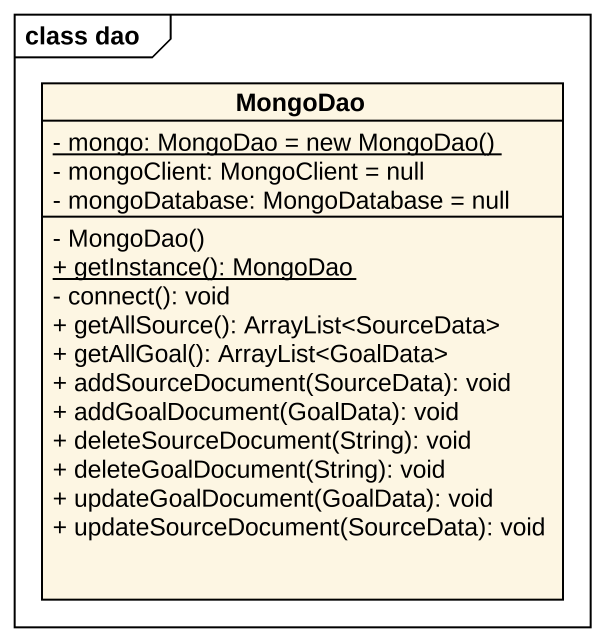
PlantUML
@startuml
mainframe class dao
hide circle
hide empty members
skinparam classAttributeIconSize 0
class MongoDao {
  {static} {field} - mongo: MongoDao = new MongoDao()
  - mongoClient: MongoClient = null
  - mongoDatabase: MongoDatabase = null
  - MongoDao()
  {static} + getInstance(): MongoDao
  - connect(): void
  + getAllSource(): ArrayList<SourceData>
  + getAllGoal(): ArrayList<GoalData>
  + addSourceDocument(SourceData): void
  + addGoalDocument(GoalData): void
  + deleteSourceDocument(String): void
  + deleteGoalDocument(String): void
  + updateGoalDocument(GoalData): void
  + updateSourceDocument(SourceData): void
}
@enduml
